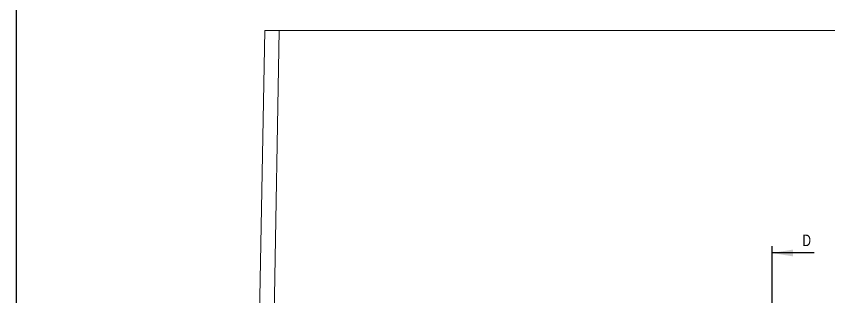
# Model space of a CAD drawing. Header units: millimetres. Extents: x -133 to 8217, y -787 to 7844.
# Drawn here: x -133 to 2310, y 5156 to 6000 of the extents above; entities that cross this region are included whole.
import ezdxf

# ---------------------------------------------------------------- set-up
doc = ezdxf.new("R2010")
doc.units = ezdxf.units.MM
doc.header["$MEASUREMENT"] = 0
doc.layers.add('00_pen 0.10', color=140, linetype='Continuous')
doc.layers.add('00_PEN_Dimensions&Text', color=1, linetype='Continuous')
doc.styles.add('SLDTEXTSTYLE0', font='TXT', dxfattribs={"width": 0.75})

msp = doc.modelspace()

# ---------------------------------------------------------------- linework, layer by layer
at = {"lineweight": 15}
msp.add_line((657.6, 5956.7), (614, 5956.7), dxfattribs=at)
at = {"layer": '00_pen 0.10', "lineweight": 15}
for p, q in [((614, 5956.7), (576.5, 3856.7)), ((620.1, 3856.7), (657.6, 5956.7)), ((657.6, 5956.7), (3070.5, 5956.7))]:
    msp.add_line(p, q, dxfattribs=at)
at = {"layer": '00_PEN_Dimensions&Text'}
for p, q in [((2139, 5307.5), (2139, 3908.7)), ((2266, 5287.5), (2139, 5287.5))]:
    msp.add_line(p, q, dxfattribs=at)
msp.add_lwpolyline([(-133.1, 1624.5), (8217.4, 1624.5), (8217.4, 7844.3), (-133.1, 7844.3)], close=True, dxfattribs=at)
msp.add_solid([(2139, 5287.5), (2202.5, 5277.3), (2202.5, 5297.7)], dxfattribs=at)

# ---------------------------------------------------------------- texts
at = {"layer": '00_PEN_Dimensions&Text', "insert": (2231.3, 5343), "char_height": 35, "attachment_point": 1, "style": 'SLDTEXTSTYLE0'}
msp.add_mtext('D', dxfattribs=at)

doc.saveas('drawing.dxf')
